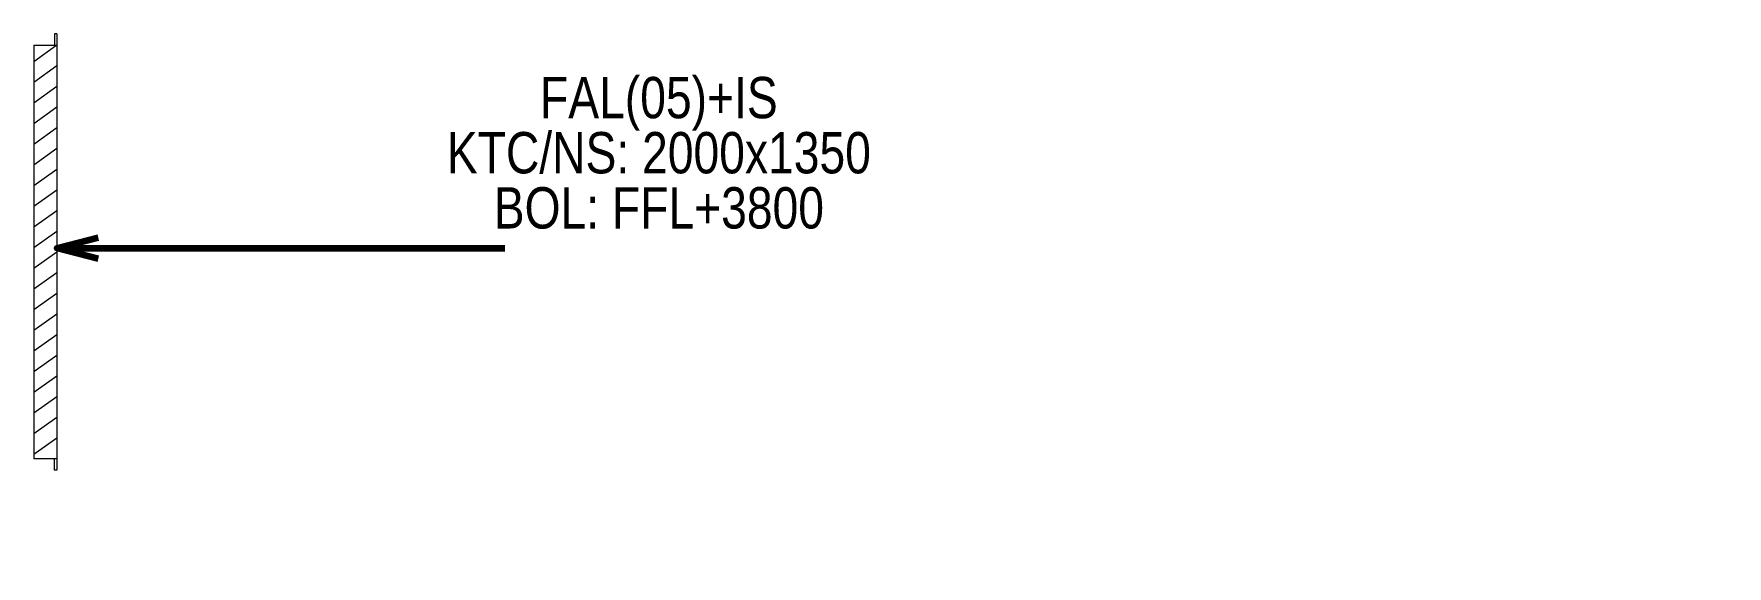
# Model space of a CAD drawing. Header units: millimetres. Extents: x -22127 to 62521, y -20076 to 86586.
# Drawn here: x 41910 to 50096, y 53580 to 56156 of the extents above; entities that cross this region are included whole.
import ezdxf

# ---------------------------------------------------------------- set-up
doc = ezdxf.new("R2010")
doc.units = ezdxf.units.MM
doc.layers.add('A-ANOT--- TEXT', color=8, linetype='Continuous', lineweight=5)
doc.layers.add('ACMV -  thong gio', color=6, linetype='Continuous')
doc.layers.add('FAD-TEXT', color=7, linetype='Continuous')
doc.styles.add('Arial', font='arial.ttf', dxfattribs={"width": 0.8, "height": 2})
doc.styles.add('Seas-Arial', font='arial.ttf', dxfattribs={"width": 0.9})
doc.dimstyles.new('HVAC - 100', dxfattribs={"dimscale": 100, "dimtxt": 2, "dimasz": 2, "dimexe": 1, "dimexo": 3, "dimgap": 1.5, "dimtad": 1, "dimdec": 0, "dimzin": 9, "dimdsep": 46, "dimtxsty": 'Seas-Arial', "dimcen": 0, "dimclrd": 256, "dimclre": 256, "dimclrt": 7, "dimadec": 0, "dimazin": 2, "dimtfac": 1, "dimtdec": 0, "dimtofl": 0, "dimtmove": 0, "dimatfit": 3, "dimfxl": 0.5, "dimtolj": 1, "dimtzin": 0, "dimarcsym": 0})

# ---------------------------------------------------------------- blocks, each defined once
blk = doc.blocks.new('$N-mt5')
at = {"layer": 'ACMV -  thong gio', "color": 0, "linetype": 'Continuous'}
blk.add_lwpolyline([(0, 0, 0, 0, 0), (0.25, 0, 0, 0, 0), (0.25, 0.25, 0, 0, 0), (0.5, -0.25, 0, 0, 0), (0.5, 0, 0, 0, 0), (0.75, 0, 0.15, 0, 0), (1, 0, 0, 0, 0)], format="xyseb", dxfattribs=at)
blk = doc.blocks.new('*U15')
at = {"layer": 'A-ANOT--- TEXT', "color": 0, "linetype": 'ByBlock'}
for p, q in [((-100, 0), (-100, -2000)), ((-100, 0), (11.1, 0)), ((11.1, 0), (-100, -79.9)), ((11.1, 55.6), (0, 55.6)), ((0, 55.6), (0, 0)), ((11.1, 55.6), (11.1, -2055.6)), ((11.1, -100), (-100, -179.9)), ((11.1, -100), (-100, -179.9)), ((11.1, -200), (-100, -279.9)), ((11.1, -300), (-100, -379.9)), ((11.1, -400), (-100, -479.9)), ((11.1, -500), (-100, -579.9)), ((11.1, -600), (-100, -679.9)), ((11.1, -700), (-100, -779.9)), ((11.1, -800), (-100, -879.9)), ((11.1, -900), (-100, -979.9)), ((11.1, -1000), (-100, -1079.9)), ((11.1, -1100), (-100, -1179.9)), ((11.1, -1200), (-100, -1279.9)), ((11.1, -1300), (-100, -1379.9)), ((11.1, -1400), (-100, -1479.9)), ((11.1, -1500), (-100, -1579.9)), ((11.1, -1600), (-100, -1679.9)), ((11.1, -1700), (-100, -1779.9)), ((11.1, -1800), (-100, -1879.9)), ((11.1, -1900), (-100, -1979.9)), ((11.1, -2000), (-100, -2000)), ((0, -2055.6), (0, -2000)), ((11.1, -2055.6), (0, -2055.6))]:
    blk.add_line(p, q, dxfattribs=at)
at = {"layer": 'A-ANOT--- TEXT', "color": 1, "linetype": 'ByBlock', "xscale": 259.2166644586388, "yscale": 259.2166644586388, "zscale": 259.2166644586388, "rotation": 180}
for p in [(334, -100), (334, -300), (334, -500), (334, -700), (334, -900), (334, -1100), (334, -1300), (334, -1500), (334, -1700), (334, -1900)]:
    blk.add_blockref('$N-mt5', p, dxfattribs=at)

msp = doc.modelspace()

# ---------------------------------------------------------------- block references
at = {"layer": 'A-ANOT--- TEXT', "color": 3, "linetype": 'ByBlock'}
msp.add_blockref('*U15', (42010, 56100), dxfattribs=at)

# ---------------------------------------------------------------- texts
at = {"insert": (44931.4, 55947.1), "char_height": 200, "attachment_point": 2, "line_spacing_factor": 0.8, "style": 'Arial'}
msp.add_mtext_dynamic_manual_height_columns('FAL(05)+IS\\PKTC/NS: 2000x1350\\PBOL: FFL+3800', width=4812.508, gutter_width=0, heights=[991.6], dxfattribs=at)

# ---------------------------------------------------------------- leaders
msp.add_leader([(42021.1, 55119.2), (44186.5, 55119.2)], dimstyle='HVAC - 100', override={"dimtxt": 2, "dimasz": 2, "dimgap": 1.5, "dimtad": 1, "dimclrd": 256, "dimldrblk": 'Open30', "dimlwd": 65534})

# ---------------------------------------------------------------- next in the draw order: texts
at = {"layer": 'FAD-TEXT', "insert": (40505.1, 53881.1), "char_height": 200, "width": 9487.852, "attachment_point": 1, "rotation": 0.5926, "style": 'Seas-Arial', "bg_fill": 2}
msp.add_mtext('G4', dxfattribs=at)

doc.saveas('drawing.dxf')
